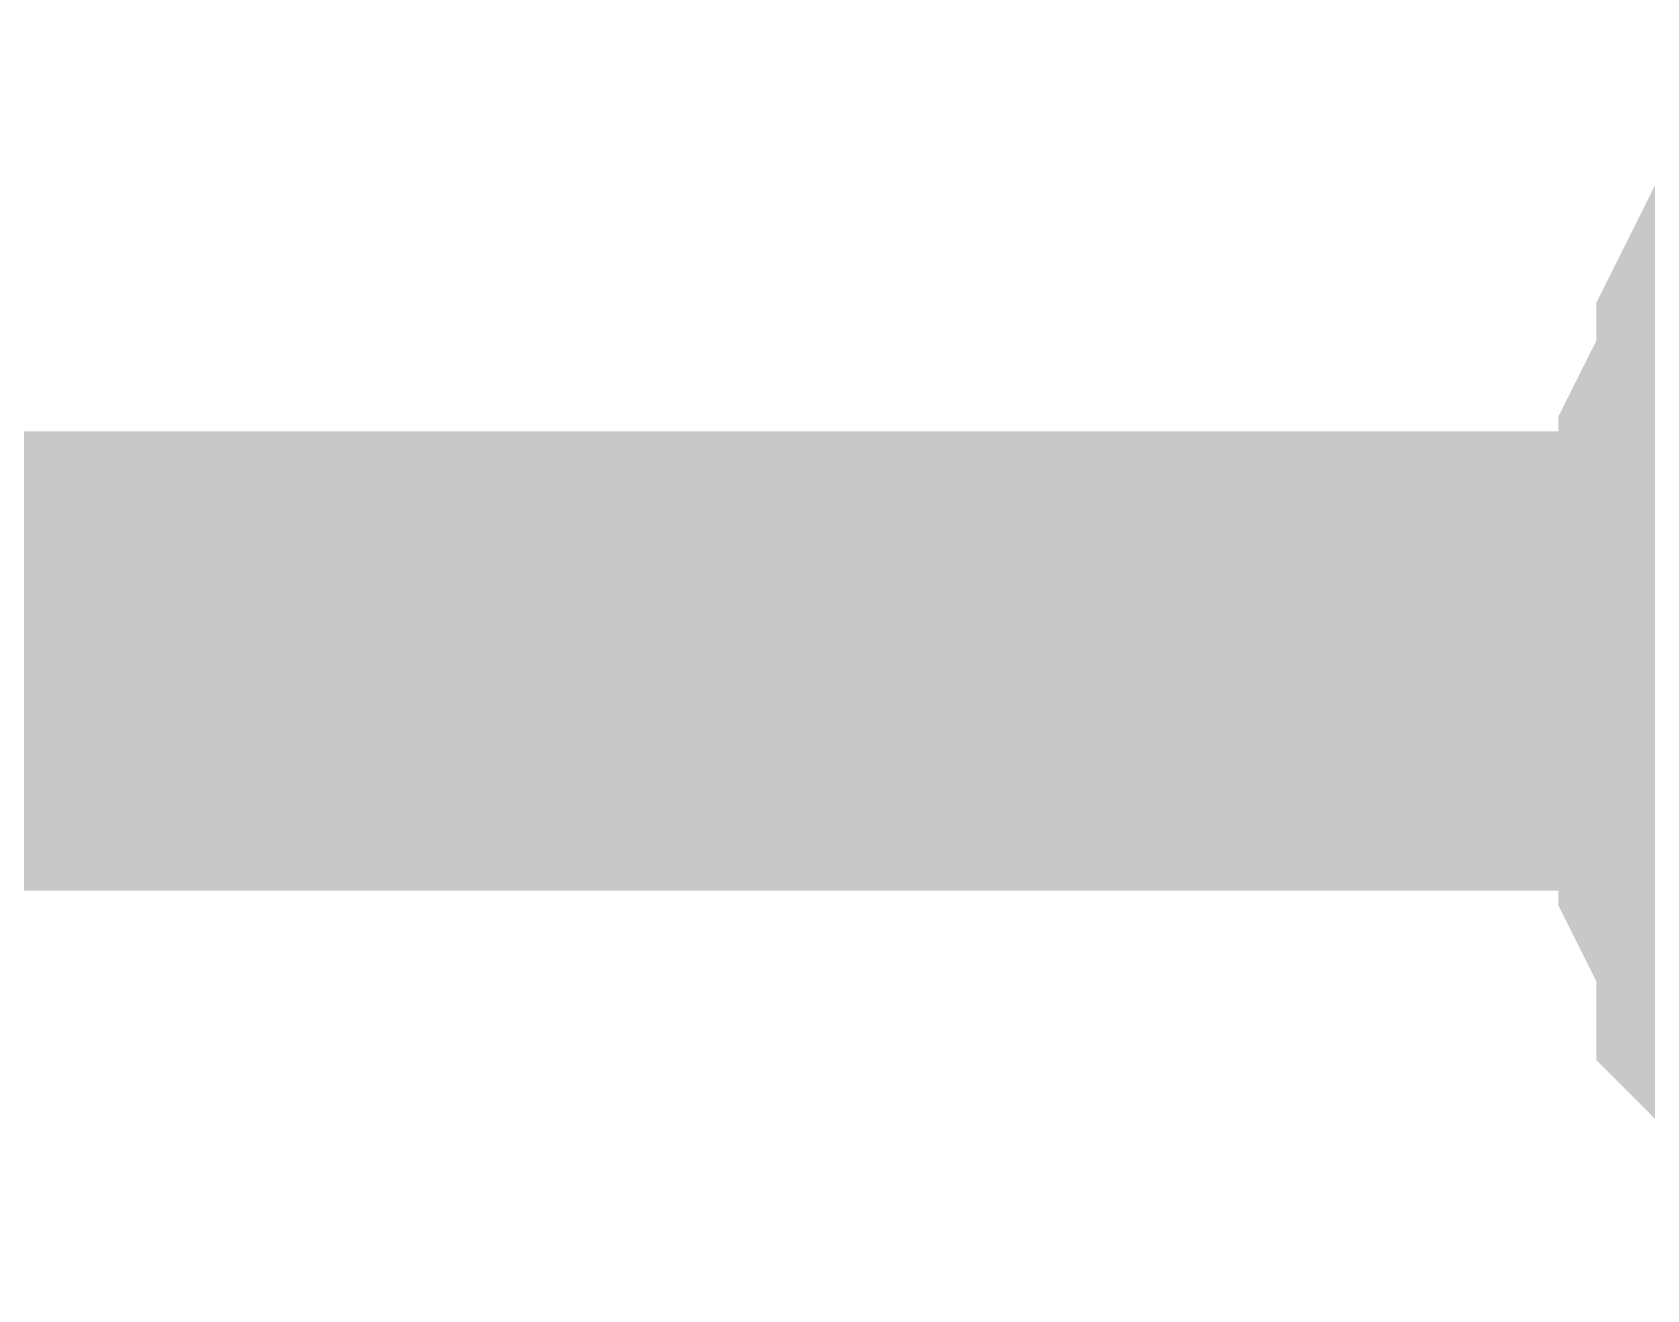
# Model space of a CAD drawing. Header units: inches. Extents: x 0 to 569, y 0 to 432.
# Drawn here: x 89.801 to 90.854, y 179.92 to 180.74 of the extents above; entities that cross this region are included whole.
import ezdxf

# ---------------------------------------------------------------- set-up
doc = ezdxf.new("R2010")
doc.units = ezdxf.units.IN
doc.layers.add('Sheet', color=255, linetype='Continuous')

msp = doc.modelspace()

# ---------------------------------------------------------------- linework, layer by layer
at = {"layer": 'Sheet'}
for points in [[(90.934, 180.3301, 0.2997, 0.2997, 0), (90.934, 180.3549, 0.2997, 0.2997, 0), (90.934, 180.3797, 0.2997, 0.2997, 0), (90.934, 180.4045, 0.2997, 0.2997, 0), (90.9464, 180.4293, 0.2997, 0.2997, 0), (90.9464, 180.4541, 0.2997, 0.2997, 0), (90.9588, 180.4789, 0.2997, 0.2997, 0), (90.9712, 180.5037, 0.2997, 0.2997, 0), (90.9712, 180.5285, 0.2997, 0.2997, 0), (90.9836, 180.5533, 0.2997, 0.2997, 0), (90.996, 180.5781, 0.2997, 0.2997, 0), (91.0084, 180.5905, 0.2997, 0.2997, 0)], [(90.934, 180.3301, 0.2997, 0.2997, 0), (90.934, 180.3549, 0.2997, 0.2997, 0), (90.934, 180.3797, 0.2997, 0.2997, 0), (90.934, 180.4045, 0.2997, 0.2997, 0), (90.9464, 180.4293, 0.2997, 0.2997, 0), (90.9464, 180.4541, 0.2997, 0.2997, 0), (90.9588, 180.4789, 0.2997, 0.2997, 0), (90.9712, 180.5037, 0.2997, 0.2997, 0), (90.9712, 180.5285, 0.2997, 0.2997, 0), (90.9836, 180.5533, 0.2997, 0.2997, 0), (90.996, 180.5781, 0.2997, 0.2997, 0), (91.0084, 180.5905, 0.2997, 0.2997, 0)], [(90.934, 180.3301, 0.2997, 0.2997, 0), (90.934, 180.3549, 0.2997, 0.2997, 0), (90.934, 180.3797, 0.2997, 0.2997, 0), (90.934, 180.4045, 0.2997, 0.2997, 0), (90.9464, 180.4293, 0.2997, 0.2997, 0), (90.9464, 180.4541, 0.2997, 0.2997, 0), (90.9588, 180.4789, 0.2997, 0.2997, 0), (90.9712, 180.5037, 0.2997, 0.2997, 0), (90.9712, 180.5285, 0.2997, 0.2997, 0), (90.9836, 180.5533, 0.2997, 0.2997, 0), (90.996, 180.5781, 0.2997, 0.2997, 0), (91.0084, 180.5905, 0.2997, 0.2997, 0)], [(90.934, 180.3301, 0.2997, 0.2997, 0), (90.934, 180.3549, 0.2997, 0.2997, 0), (90.934, 180.3797, 0.2997, 0.2997, 0), (90.934, 180.4045, 0.2997, 0.2997, 0), (90.9464, 180.4293, 0.2997, 0.2997, 0), (90.9464, 180.4541, 0.2997, 0.2997, 0), (90.9588, 180.4789, 0.2997, 0.2997, 0), (90.9712, 180.5037, 0.2997, 0.2997, 0), (90.9712, 180.5285, 0.2997, 0.2997, 0), (90.9836, 180.5533, 0.2997, 0.2997, 0), (90.996, 180.5781, 0.2997, 0.2997, 0), (91.0084, 180.5905, 0.2997, 0.2997, 0)], [(91.4425, 180.3301, 0.2997, 0.2997, 0), (81.285, 180.3301, 0.2997, 0.2997, 0)], [(91.0084, 180.0696, 0.2997, 0.2997, 0), (90.996, 180.0944, 0.2997, 0.2997, 0), (90.9836, 180.1192, 0.2997, 0.2997, 0), (90.9712, 180.1316, 0.2997, 0.2997, 0), (90.9712, 180.1564, 0.2997, 0.2997, 0), (90.9588, 180.1813, 0.2997, 0.2997, 0), (90.9464, 180.2061, 0.2997, 0.2997, 0), (90.9464, 180.2309, 0.2997, 0.2997, 0), (90.934, 180.2557, 0.2997, 0.2997, 0), (90.934, 180.2805, 0.2997, 0.2997, 0), (90.934, 180.3053, 0.2997, 0.2997, 0), (90.934, 180.3301, 0.2997, 0.2997, 0)], [(90.934, 180.3301, 0.2997, 0.2997, 0), (90.934, 180.3301, 0.2997, 0.2997, 0)], [(91.0084, 180.0696, 0.2997, 0.2997, 0), (90.996, 180.0944, 0.2997, 0.2997, 0), (90.9836, 180.1192, 0.2997, 0.2997, 0), (90.9712, 180.1316, 0.2997, 0.2997, 0), (90.9712, 180.1564, 0.2997, 0.2997, 0), (90.9588, 180.1813, 0.2997, 0.2997, 0), (90.9464, 180.2061, 0.2997, 0.2997, 0), (90.9464, 180.2309, 0.2997, 0.2997, 0), (90.934, 180.2557, 0.2997, 0.2997, 0), (90.934, 180.2805, 0.2997, 0.2997, 0), (90.934, 180.3053, 0.2997, 0.2997, 0), (90.934, 180.3301, 0.2997, 0.2997, 0)], [(90.934, 180.3301, 0.2997, 0.2997, 0), (90.934, 180.3301, 0.2997, 0.2997, 0)], [(91.0084, 180.0696, 0.2997, 0.2997, 0), (90.996, 180.0944, 0.2997, 0.2997, 0), (90.9836, 180.1192, 0.2997, 0.2997, 0), (90.9712, 180.1316, 0.2997, 0.2997, 0), (90.9712, 180.1564, 0.2997, 0.2997, 0), (90.9588, 180.1813, 0.2997, 0.2997, 0), (90.9464, 180.2061, 0.2997, 0.2997, 0), (90.9464, 180.2309, 0.2997, 0.2997, 0), (90.934, 180.2557, 0.2997, 0.2997, 0), (90.934, 180.2805, 0.2997, 0.2997, 0), (90.934, 180.3053, 0.2997, 0.2997, 0), (90.934, 180.3301, 0.2997, 0.2997, 0)], [(90.934, 180.3301, 0.2997, 0.2997, 0), (90.934, 180.3301, 0.2997, 0.2997, 0)], [(91.0084, 180.0696, 0.2997, 0.2997, 0), (90.996, 180.0944, 0.2997, 0.2997, 0), (90.9836, 180.1192, 0.2997, 0.2997, 0), (90.9712, 180.1316, 0.2997, 0.2997, 0), (90.9712, 180.1564, 0.2997, 0.2997, 0), (90.9588, 180.1813, 0.2997, 0.2997, 0), (90.9464, 180.2061, 0.2997, 0.2997, 0), (90.9464, 180.2309, 0.2997, 0.2997, 0), (90.934, 180.2557, 0.2997, 0.2997, 0), (90.934, 180.2805, 0.2997, 0.2997, 0), (90.934, 180.3053, 0.2997, 0.2997, 0), (90.934, 180.3301, 0.2997, 0.2997, 0)], [(90.934, 180.3301, 0.2997, 0.2997, 0), (90.934, 180.3301, 0.2997, 0.2997, 0)]]:
    msp.add_lwpolyline(points, format="xyseb", dxfattribs=at)

doc.saveas('drawing.dxf')
